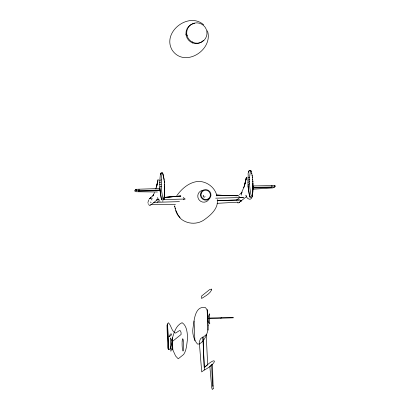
<?xml version="1.0" encoding="UTF-8"?>
<svg xmlns="http://www.w3.org/2000/svg" width="410" height="410" viewBox="0 0 410 410"><rect width="100%" height="100%" fill="white"/><g stroke="black" fill="none" stroke-linecap="round" stroke-linejoin="round"><path stroke-width="0.61" d="M164.671 190.722L164.692 188.528M252.975 188.277L252.996 186.084M241.331 194.002L241.377 195.139M167.388 337.051L168.023 336.41L167.526 323.941L166.988 325.304L167.746 347.782A10.983 1.409 88.4 0 0 168.033 348.843L168.546 349.684L168.028 336.579M204.354 369.533L204.339 369.902L201.71 371.926L199.265 341.935L200.51 338.727L202.863 336.969L204.375 370.04C218.048 362.758 217.392 354.799 204.282 367.652M161.438 199.521L160.018 190.788L159.669 182.091L160.453 173.435L161.407 172.707L162.355 172.851M164.666 187.032L164.687 188.323A66.025 65.175 51.3 0 1 164.138 196.856L163.918 198.404A0.625 0.62 51.3 0 1 162.985 198.43L162.642 196.897A66.025 65.175 51.3 0 1 161.412 188.41L161.217 181.527L161.97 173.133M252.247 196.861A1.45 1.435 51.3 0 1 249.787 196.933C248.127 189.861 247.568 182.537 248.224 175.306C247.471 173.302 249.495 167.921 251.32 171.441M251.284 195.98L250.946 194.448A66.025 65.175 51.3 0 1 249.716 185.966L249.613 176.93L250.536 170.483A0.564 0.559 51.3 0 1 250.93 170.473L251.776 173.563M252.78 192.556L252.821 181.138M164.518 194.335L164.19 197.564L164.477 195.001M252.78 192.428L252.939 183.285M217.531 199.562C218.197 209.085 210.412 215.424 203.421 220.36C196.323 224.823 186.504 224.029 180.318 218.32M252.493 195.119L252.678 193.505L252.329 196.282M164.108 198.148L163.944 199.311A1.45 1.435 51.3 0 1 161.478 199.378L161.443 198.112M147.902 202.607L148.43 200.782M207.947 330.014C206.696 335.344 204.267 341.187 199.301 344.016L197.461 344.041C194.145 340.213 192.105 333.842 192.91 328.676C194.161 321.01 194.565 305.563 205.374 307.541L207.137 309.796M157.317 183.69L158.096 179.595L155.831 188.969M245.518 181.799L246.4 177.151L244.14 186.524M156.871 185.392L157.773 181.302L156.599 186.56M245.175 182.947L246.082 178.857L244.903 184.116M172.405 338.024C174.255 332.3 175.864 325.704 181.83 322.819L182.096 322.69C187.17 325.858 187.549 334.037 187.447 339.48C186.668 344.492 186.637 350.114 183.685 354.435L178.232 358.806L175.608 356.018L172.887 350.012M156.466 187.216L156.922 185.438M244.77 184.772L245.231 182.993M243.719 187.76L244.421 185.633M244.006 186.965L241.188 193.633M154.508 192.587L152.879 196.077M148.599 200.372L148.866 199.824M153.114 195.611L153.504 194.832M241.418 193.166L241.813 192.387M240.936 201.002L241.106 200.71L240.757 201.279L241.198 200.669L240.731 201.09M252.247 196.867L252.391 196.287M164.707 186.765L164.646 186.176M253.011 184.321L252.955 183.731M164.6 184.602L164.543 184.039M252.903 182.158L252.847 181.594M153.77 194.796L149.891 198.507M164.42 182.44L163.805 177.658M252.724 179.995L252.37 176.853M134.818 190.225L134.741 191.173M240.808 201.1L241.188 200.567L240.614 201.177M164.174 180.287L164.123 179.78M176.751 195.806C181.656 188.656 189.287 182.189 198.173 181.41C206.789 181.225 215.142 187.452 216.91 195.949M252.478 177.843L252.114 175.213M251.75 197.943C250.151 200.874 246.615 198.322 246.082 195.929M150.89 197.482L149.46 198.958M161.976 173.128L162.232 172.928A0.564 0.559 51.3 0 1 162.621 172.917L164.026 179.247M163.026 200.977L162.657 201.289M242.213 192.152L239.501 194.663M237.39 202.791L238.538 202.883L239.558 202.027M149.758 198.573L150.531 197.83M211.996 364.649L211.657 364.941L212.518 386.312L213.103 385.841M240.562 201.218L240.967 200.879L240.424 201.33M148.804 204.544L149.281 205.354L150.485 205.2M150.726 205.02L158.075 199.127M157.122 202.253L159.07 200.69M183.465 199.757L184.362 199.04A62.515 8.015 88.4 0 0 183.501 197.312M236.549 200.054L239.727 197.507L243.499 197.266M239.03 202.576L246.379 196.682M274.536 185.54L253.375 185.94M220.785 318.247L221.456 317.735L232.998 317.478L233.403 317.806L207.691 318.611L209.366 318.206A10.983 1.051 -2.3 0 1 210.842 317.981L221.421 317.74M161.494 199.378L162.401 198.778M250.705 196.334L249.803 196.933L249.751 195.667M159.726 186.904L161.273 186.273M248.035 184.459L249.577 183.823M159.659 184.741L161.207 184.131M247.968 182.291L249.516 181.686M159.664 182.573L161.212 181.994M247.968 180.128L249.521 179.549M159.741 180.41L161.289 179.857M248.045 177.966L249.593 177.412M161.371 173.158L160.453 173.435L160.505 174.701M249.675 170.714L248.757 170.985L248.808 172.251M164.302 197.435L180.538 196M165.01 197.394L180.805 196.047M163.959 197.435L180.82 196.041M252.76 189.22L272.588 187.913L273.829 187.626L274.68 186.945L274.603 185.458L275.238 185.791A0.753 0.748 -46.2 0 1 275.269 186.529L274.664 186.924L252.796 187.421M217.054 203.345L237.672 202.176M156.287 199.916L159.152 199.767M159.065 188.544L136.228 189.292L135.659 189.661A0.753 0.707 73 0 0 135.684 190.394L136.289 190.758L159.121 190.014M217.126 200.603L239.296 199.977M158.993 190.568L138.462 191.137L139.051 190.665L138.995 189.195M252.688 187.975L271.353 187.457L271.943 186.986L271.881 185.515M163.236 199.624L185.279 199.014M215.67 198.173L243.407 197.502M153.719 202.361L179.431 201.648M217.3 200.598L239.927 199.972M150.542 204.595L175.47 204.682M157.389 191.993L136.356 191.742L135.377 191.511L136.289 190.758L136.228 189.292L135.321 190.04M158.865 199.721L156.881 199.665M216.787 195.257L238.041 195.703M237.764 195.703L216.506 195.15L236.857 195.77L216.849 195.145M246.251 195.683L245.718 195.191M157.947 198.132L157.414 197.635M203.698 24.82C188.564 11.255 161.56 32.313 172.215 50.184C184.597 68.419 213.759 49.882 207.419 30.776M160.079 201.382L159.357 200.808M151.095 202.704L150.383 201.997M148.364 204.067L148.061 203.575M157.778 198.373L157.993 198.809M175.557 210.576L177.438 214.681L180.149 218.007L177.648 214.302L175.664 209.807L174.604 205.851L174.824 206.968M163.016 173.891L163.257 174.962M175.065 208.06L175.249 208.972M249.413 195.201L248.081 185.315M161.109 197.651L159.777 187.765M251.73 173.107L252.16 175.7M163.677 177.099L163.375 175.495M152.043 198.112L152.105 198.635M252.673 179.462L252.878 181.686M164.323 181.44L164.692 186.309M248.076 186.217L248.265 188.405M159.772 188.667L159.962 190.855M194.084 321.071L194.878 340.823M163.892 198.045L163.944 199.311L164.087 198.732M164.635 185.73L164.605 193.259L164.728 187.626M209.454 198.091A6.027 5.95 51.3 0 1 202.617 202.068A6.027 5.95 51.3 0 1 197.794 195.667A6.027 5.95 51.3 0 1 203.519 190.204M251.289 195.985A0.625 0.62 51.3 0 0 252.222 195.959L252.442 194.407A66.025 65.175 51.3 0 0 252.99 185.873M151.946 200.034A3.567 3.521 51.3 0 1 151.551 198.542M237.492 195.785A54.202 6.949 88.4 0 1 239.727 197.507M205.097 196.58A1.03 1.015 51.3 0 1 203.719 196.995M203.498 196.836A1.03 1.015 51.3 0 1 203.17 196.123M203.196 195.857A1.03 1.015 51.3 0 1 203.647 195.221M185.674 34.727A9.691 9.568 51.3 0 1 187.421 35.46M192.3 41.799A9.691 9.568 51.3 0 1 192.515 43.05M203.447 40.4A10.163 10.03 51.3 0 1 187.119 38.053A10.163 10.03 51.3 0 1 194.581 23.426M171.985 340.51L172.272 347.198A24.298 3.116 88.4 0 0 172.83 349.93L172.4 337.845L171.985 340.51M208.136 325.268L207.947 330.101L207.132 309.729L207.834 315.961L208.136 325.268M211.637 289.875C209.884 293.893 205.138 296.143 201.597 298.495L201.5 296.107L209.643 289.578L211.509 289.076L211.637 289.875M201.151 193.786L201.043 195.006A4.71 4.648 51.3 0 0 207.855 199.065A4.71 4.648 51.3 0 0 208.567 191.203A4.71 4.648 51.3 0 0 201.151 193.786M172.4 341.453L170.473 348.264L169.12 349.689L168.556 348.715L167.562 323.941L168.387 322.737C171.472 325.566 171.288 331.234 175.598 333.125L179.293 330.675L180.236 330.629L181.015 332.259L181.117 334.468L172.4 341.453M209.356 313.906L207.962 318.175L208.095 321.46L209.761 323.905L209.356 313.906M172.22 347.316L170.867 351.262L170.329 337.932L171.969 340.443L172.22 347.316M213.205 388.752L212.257 389.485L211.77 387.88L209.843 366.504L212.375 364.326L213.205 388.752M169.381 336.226L169.181 336.769L171.6 334.832L171.062 333.668L170.171 334.524L169.381 336.226M206.209 334.704L203.022 337.261L204.252 367.452L207.665 364.767L206.209 334.704M200.423 195.022A5.33 5.263 51.3 0 0 208.541 199.393A5.33 5.263 51.3 0 0 208.172 190.209A5.33 5.263 51.3 0 0 200.423 195.022M186.683 33.312A10.24 10.106 51.3 0 0 202.268 41.712A10.24 10.106 51.3 0 0 201.561 24.072A10.24 10.106 51.3 0 0 186.683 33.312M182.183 340.992A6.181 0.794 88.4 0 0 182.942 351.001A6.181 0.794 88.4 0 0 183.583 342.714A6.181 0.794 88.4 0 0 182.183 340.992"/></g></svg>
